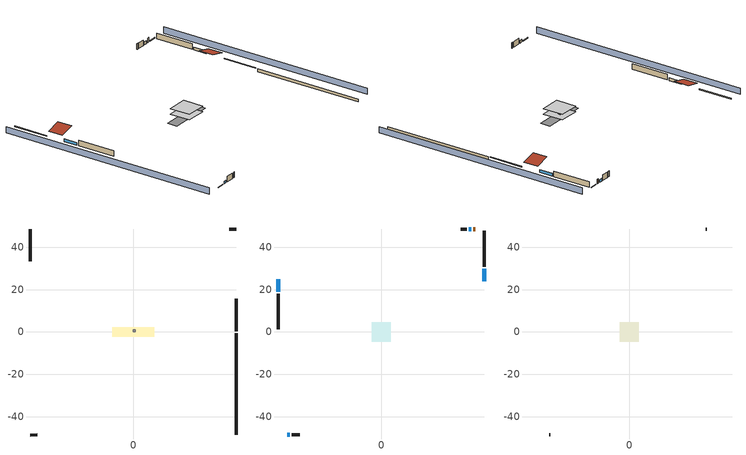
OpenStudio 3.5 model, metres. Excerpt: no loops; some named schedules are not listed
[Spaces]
air source heat pump airloop ret air space
 floor adiabatic (AdiabaticConst): 0,0 0,1 1,1 1,0 z0
 wall adiabatic (AdiabaticConst): 0,0 1,0 1,1 0,1 0,0 z0:1
 ceiling adiabatic (AdiabaticConst): 1,0 1,1 0,1 0,0 z1
crawlspace - unvented 1
 floor foundation (Slab1 construction): -9.91,-2.13 -9.91,2.13 9.91,2.13 9.91,-2.13 z-0.91
 wall outside (RimJoist4 construction): -48.73,-48.73 -45.44,-48.73 z0.3:0.61
 wall outside (RimJoist3 construction): -48.73,48.73 -48.73,33.46 z0.3:0.61
 wall outside (RimJoist2 construction): 48.73,48.73 45.44,48.73 z0.3:0.61
 wall outside (RimJoist1 construction): 48.73,0.36 48.73,15.63 z0.3:0.61
 wall foundation (FoundationWall1 construction): 48.73,-48.73 48.73,-0.57 z-0.91:0.3
living space 1
 floor to crawlspace - unvented 1 (Floor1 construction): -4.6,-4.6 -4.6,4.6 4.6,4.6 4.6,-4.6 z0.3
 wall outside (AdiabaticWallConstruction 1): 44.51,48.73 43.6,48.73 z0.3:2.34
 wall outside (AdiabaticWallConstruction): -44.51,-48.73 -43.23,-48.73 / -48.73,25 -48.73,19.06 / 42.67,48.73 41.39,48.73 / 48.73,24.09 48.73,30.03 z0.3:1.52
 wall outside (Wall4 construction): -42.3,-48.73 -38.67,-48.73 z0.3:2.74
 wall outside (Wall3 construction): -48.73,18.13 -48.73,1.29 z0.3:2.74
 wall outside (Wall2 construction): 40.46,48.73 37.59,48.73 z0.3:2.74
 wall outside (Wall1 construction): 48.73,30.96 48.73,47.8 z0.3:2.74
 window (WindowConstruction 3): -44.51,-48.73 -43.23,-48.73 z0.3:1.52
 window (WindowConstruction 2): -48.73,25 -48.73,19.06 z0.3:1.52
 window (WindowConstruction 1): 42.67,48.73 41.39,48.73 z0.3:1.52
 window (WindowConstruction): 48.73,24.09 48.73,30.03 z0.3:1.52
 door (Door): 44.51,48.73 43.6,48.73 z0.3:2.34
attic - vented 1
 floor to living space 1 (Floor2 construction Reversed): -4.6,-4.6 -4.6,4.6 4.6,4.6 4.6,-4.6 z2.74
 wall outside (Wall6 construction): -37.75,-48.73 -37.28,-48.73 z0.3:2.74
 wall outside (Wall5 construction): 36.66,48.73 36.2,48.73 z0.3:2.74
 roof outside (Roof2 construction): 48.73,23.16,2.74 42.33,23.16,4.34 42.33,16.56,4.34 48.73,16.56,2.74
 roof outside (Roof1 construction): -48.73,25.93,2.74 -42.33,25.93,4.34 -42.33,32.53,4.34 -48.73,32.53,2.74
shading: -54.82,48.73 -54.82,-48.73 / 54.82,-48.73 54.82,48.73 z0:2.74; -44.51,-48.73 -43.23,-48.73 / -48.73,25 -48.73,19.06 / 42.67,48.73 41.39,48.73 / 48.73,24.09 48.73,30.03 z0.3:1.52
[Building]
Building 1: Nominal Floor to Floor Height {m}=8; Standards Number of Stories=1; Standards Number of Above Ground Stories=1; Standards Building Type=Residential; Standards Number of Living Units=1
[Site:WaterMainsTemperature]
Calculation Method=Schedule; Temperature Schedule=mains temperature schedule
[Site:GroundTemperature:Deep]
9.76078, 9.76078, 9.76078, 9.76078, 9.76078, 9.76078, 9.76078, 9.76078, 9.76078, 9.76078, 9.76078, 9.76078
[Site:GroundTemperature:Shallow]
5.66255, 3.918, 3.77829, 4.60617, 7.92964, 11.2376, 14.1055, 15.9222, 16.0765, 14.5989, 11.8042, 8.59771
[Site]
Denver Centennial  Golden   Nr_CO_USA: Latitude {deg}=39.74; Longitude {deg}=-105.18; Time Zone {hr}=-7; Elevation {m}=1829; Terrain=Suburbs
[Construction]
AdiabaticConst: Adiabatic
furniture construction living space 1: furniture material living space 1
PartitionWallConstruction: gypsum board, wall stud and cavity 3, gypsum board
AdiabaticWallConstruction 1: wood siding 1, wall rigid ins, wall stud and cavity 2, gypsum board
Door: door material
AdiabaticWallConstruction: wood siding, wall rigid ins, wall stud and cavity 2, gypsum board
WindowConstruction 3; WindowConstruction 2; WindowConstruction 1; WindowConstruction: WindowMaterial
Slab1 construction: soil 0.5 in.
FoundationWall1 construction: concrete 8.0 in.
Floor2 construction Reversed: gypsum board, ceiling stud and cavity, ceiling loosefill ins
Floor1 construction: floor stud and cavity, osb sheathing 0.75 in., floor covering
RimJoist4 construction; RimJoist3 construction; RimJoist2 construction; RimJoist1 construction: vinyl siding, rim joist rigid ins, osb sheathing 2.0 in., rim joist stud and cavity
Wall6 construction; Wall5 construction: vinyl siding, osb sheathing 0.5 in. 1, wall stud and cavity 1
Wall4 construction; Wall3 construction; Wall2 construction; Wall1 construction: vinyl siding, osb sheathing 0.5 in. 1, wall stud and cavity, gypsum board
Roof2 construction; Roof1 construction: asphalt or fiberglass shingles, roof rigid ins, osb sheathing 0.5 in.
[Material:NoMass]
Adiabatic: Roughness=Rough; Thermal Resistance {m2-K/W}=176.1
[Material] Roughness=Rough
Name | Thickness {m} | Conductivity {W/m-K} | Density {kg/m3} | Specific Heat {J/kg-K} | Thermal Absorptance | Solar Absorptance | Visible Absorptance
furniture material living space 1 | 0.1524 | 0.115458 | 640.8 | 1214.23 | 0.9 | 0.6 | 0.6
wall stud and cavity 3 | 0.0889 | 0.391764 | 83.0341 | 1211.67 | 0.9 | 0.7 | 0.7
wood siding 1; wood siding | 0.0254 | 0.102417 | 544.68 | 1172.36
door material | 0.04445 | 0.20984 | 512.64 | 1214.23 | 0.9 | 0.7 | 0.7
wall stud and cavity 2 | 0.0889 | 0.380278 | 52.3479 | 1209.89 | 0.9 | 0.7 | 0.7
wall rigid ins | 0.512978 | 0.029427 | 32.04 | 1214.23 | 0.9 | 0.7 | 0.7
soil 0.5 in. | 0.0127 | 1.731 | 1842.3 | 418.7 | 0.9 | 0.7 | 0.7
concrete 8.0 in. | 0.2032 | 1.803125 | 2242.8 | 837.4 | 0.9 | 0.7 | 0.7
interior vertical ins | 0.113995 | 0.029427 | 32.04 | 1214.23
ceiling stud and cavity | 0.1397 | 0.0923062 | 65.682 | 1177.47 | 0.9 | 0.7 | 0.7
ceiling loosefill ins | 0.0846667 | 0.0480833 | 16.02 | 1046.75 | 0.9 | 0.7 | 0.7
floor covering | 0.0127 | 0.0433444 | 54.468 | 1339.84 | 0.9 | 0.6 | 0.6
osb sheathing 0.75 in. | 0.01905 | 0.115458 | 512.64 | 1214.23 | 0.9 | 0.7 | 0.7
floor stud and cavity | 0.1397 | 0.27731 | 92.3553 | 1139.71 | 0.9 | 0.7 | 0.7
rim joist stud and cavity | 0.0508 | 0.0312588 | 125.044 | 1163.47 | 0.9 | 0.6 | 0.6
osb sheathing 2.0 in. | 0.0508 | 0.115458 | 512.64 | 1214.23 | 0.9 | 0.7 | 0.7
rim joist rigid ins | 0.051816 | 0.029427 | 32.04 | 1214.23 | 0.9 | 0.7 | 0.7
wall stud and cavity 1 | 0.1397 | 1.53317 | 139.0536 | 1170.24 | 0.9 | 0.6 | 0.6
gypsum board | 0.0127 | 0.160291 | 801 | 837.4 | 0.9 | 0.6 | 0.6
wall stud and cavity | 0.1397 | 0.0946239 | 139.0536 | 1170.24 | 0.9 | 0.7 | 0.7
osb sheathing 0.5 in. 1 | 0.0127 | 0.115458 | 512.64 | 1214.23 | 0.9 | 0.7 | 0.7
vinyl siding | 0.009525 | 0.089435 | 177.822 | 1046.75 | 0.9 | 0.75 | 0.75
osb sheathing 0.5 in. | 0.0127 | 0.115458 | 512.64 | 1214.23 | 0.9 | 0.6 | 0.6
roof rigid ins | 0.00226973 | 0.029427 | 32.04 | 1214.23 | 0.9 | 0.7 | 0.7
asphalt or fiberglass shingles | 0.00635 | 0.162714 | 1121.4 | 1465.45 | 0.91 | 0.85 | 0.85
[WindowMaterial:SimpleGlazingSystem]
WindowMaterial: U-Factor {W/m2-K}=2.15764; Solar Heat Gain Coefficient=0.44
[SpaceType]
Name | Standards Building Type | Standards Space Type
Space Type 4 | Single-Family Detached | living space 1
Space Type 3 |  | attic - vented 1
Space Type 2 |  | crawlspace - unvented 1
Space Type 1 |  | air source heat pump airloop ret air space
[EnergyManagementSystem:ProgramCallingManager]
total_loads_program calling manager: EndOfZoneTimestepAfterZoneReporting; total_loads_program
unmet_hours_program calling manager: EndOfZoneTimestepBeforeZoneReporting; unmet_hours_program
infil_program calling manager: BeginZoneTimestepAfterInitHeatBalance; infil_program
natural_vent_program calling manager: BeginZoneTimestepAfterInitHeatBalance; natural_vent_program
air_source_heat_pump_airloop_0_duct_program calling manager: EndOfSystemTimestepAfterHVACReporting; air_source_heat_pump_airloop_0_duct_program
water heater EC_adj ProgramManager: EndOfSystemTimestepBeforeHVACReporting; water_heater_EC_adj
air source heat pump supply fan disaggregate program calling manager: EndOfSystemTimestepBeforeHVACReporting; air_source_heat_pump_supply_fan_disaggregate_program
fixedwindow_view_factor_to_ground_program calling manager: BeginZoneTimestepAfterInitHeatBalance; fixedwindow_view_factor_to_ground_program
Emissions Calc Prgm: EndOfSystemTimestepBeforeHVACReporting; Emissions_Calc_Prgm
[EnergyManagementSystem:Sensor]
Name | Output Variable or Output Meter | Output Variable or Output Meter Index Key
clg_load_tot | Cooling:EnergyTransfer
htg_load_tot | Heating:EnergyTransfer
clg_load_liv | Cooling:EnergyTransfer:Zone:LIVING SPACE
htg_load_liv | Heating:EnergyTransfer:Zone:LIVING SPACE
clothes_dryer_exhaust_0_sch_s | Schedule Value | clothes dryer 1
clg_sp_s | Schedule Value | cooling setpoint
htg_sp_s | Schedule Value | heating setpoint
air_source_heat_pump_airloop_0_DZ_W_s | Zone Mean Air Humidity Ratio | crawlspace - unvented
air_source_heat_pump_airloop_0_DZ_T_s | Zone Air Temperature | crawlspace - unvented
air_source_heat_pump_airloop_Ra_W_s | System Node Humidity Ratio | Node 9
air_source_heat_pump_airloop_RA_T_s | System Node Temperature | Node 9
air_source_heat_pump_airloop_AH_Wout_s | System Node Humidity Ratio | Node 6
air_source_heat_pump_airloop_AH_Tout_s | System Node Temperature | Node 6
air_source_heat_pump_airloop_AH_VFR_s | System Node Current Density Volume Flow Rate | Node 6
air_source_heat_pump_airloop_AH_MFR_s | System Node Mass Flow Rate | Node 6
air_source_heat_pump_airloop_Fan_RTF_s_7 | Fan Runtime Fraction Speed 8 | air source heat pump supply fan
air_source_heat_pump_airloop_Fan_RTF_s_6 | Fan Runtime Fraction Speed 7 | air source heat pump supply fan
air_source_heat_pump_airloop_Fan_RTF_s_5 | Fan Runtime Fraction Speed 6 | air source heat pump supply fan
air_source_heat_pump_airloop_Fan_RTF_s_4 | Fan Runtime Fraction Speed 5 | air source heat pump supply fan
air_source_heat_pump_airloop_Fan_RTF_s_3 | Fan Runtime Fraction Speed 4 | air source heat pump supply fan
air_source_heat_pump_airloop_Fan_RTF_s_2 | Fan Runtime Fraction Speed 3 | air source heat pump supply fan
air_source_heat_pump_airloop_Fan_RTF_s_1 | Fan Runtime Fraction Speed 2 | air source heat pump supply fan
air_source_heat_pump_airloop_Fan_RTF_s | Fan Runtime Fraction Speed 1 | air source heat pump supply fan
site_vw_s | Site Wind Speed
out_wt_s | Site Outdoor Air Humidity Ratio
out_pb_s | Site Outdoor Air Barometric Pressure
air_source_heat_pump_supply_fan_s | Fan Electricity Energy | air source heat pump supply fan
fixedwindow_shading_coefficient | Schedule Value | trans schedule winter=0.7 summer=0.7
cool_season | Schedule Value | cooling season schedule
natural_vent_avail_s | Schedule Value | natural vent avail schedule
Fut_Sen | Schedule Value | RMPAc 2030 Future Hourly Emissions Sch
His_Sen | Schedule Value | Rocky Mountains 2019 Historical Hourly Emissions Sch
Ele_Sen | Facility Total Purchased Electricity Energy | Whole Building
[EnergyManagementSystem:Program]
unmet_hours_program: Set htg_unmet_hours = 0; Set clg_unmet_hours = 0; If (DayOfYear >= 1) && (DayOfYear <= 365); Set htg_unmet_hours = htg_unmet_hours + zone_htg_unmet_s; EndIf; If (DayOfYear >= 1) && (DayOfYear <= 365); Set clg_unmet_hours = clg_unmet_hours + zone_clg_unmet_s; EndIf
infil_program: Set p_m = 0.14; Set p_s = 0.22; Set s_m = 270; Set s_s = 370; Set z_m = 9.99744; Set z_s = 2.4384; Set f_t = (((s_m/z_m)^p_m)*((z_s/s_s)^p_s)); Set Tdiff = airflow_tin_s-airflow_tt_s; Set dT = @Abs Tdiff; Set c = 0.0642; Set Cs = 0.0498; Set Cw = 0.143; Set n = 0.65; Set sft = (f_t*0.5); Set temp1 = ((c*Cw)*((sft*site_vw_s)^(2*n)))^2; Set Qinf = (((c*Cs*(dT^n))^2)+temp1)^0.5; Set Qinf = (@Max Qinf 0); Set mech_vent_house_fan_sensible_load_equip_act = 0.0; Set mech_vent_house_fan_latent_load_equip_act = 0.0; Set OASupInPb = out_pb_s; Set OASupInTemp = airflow_tt_s; Set OASupInW = out_wt_s; Set OASupRho = (@RhoAirFnPbTdbW OASupInPb OASupInTemp OASupInW); Set OASupCp = (@CpAirFnW OASupInW); Set OASupInEnth = (@HFnTdbW OASupInTemp OASupInW); Set ZoneTemp = airflow_tin_s; Set ZoneW = airflow_win_s; Set ZoneCp = (@CpAirFnW ZoneW); Set ZoneAirEnth = (@HFnTdbW ZoneTemp ZoneW); Set mech_vent_house_fan_cfis_act = 0.0; Set QWHV_cfis_sup = 0.0; Set QWHV_cfis_suppl_sup = 0.0; Set QWHV_cfis_suppl_exh = 0.0; Set Qrange = 0; Set Qbath = 0; Set Qdryer = 0; Set Qdryer = Qdryer + 0.00383 * clothes_dryer_exhaust_0_sch_s; Set QWHV_sup = 0.0; Set QWHV_exh = 0.0; Set Qexhaust = Qrange + Qbath + Qdryer + QWHV_exh + QWHV_cfis_suppl_exh; Set Qsupply = QWHV_sup + QWHV_cfis_sup + QWHV_cfis_suppl_sup; Set Qfan = (@Max Qexhaust Qsupply); If Qfan > 0; Set Qavg = ((Qexhaust + Qsupply) / 2.0); If ((@Abs (Qexhaust - Qavg)) / Qavg) <= 0.1; Set phi = 1; Else; Set phi = (Qinf / (Qinf + Qfan)); EndIf; Set Qinf_adj = phi * Qinf; Else; Set Qinf_adj = Qinf; EndIf; Set infil_flow_act = Qinf_adj; Set Qload = Qfan; Set Effectiveness_Sens = 0.0; Set Effectiveness_Lat = 0.0; Set Fan_MFR = Qload * OASupRho; Set ZoneInEnth = OASupInEnth; Set ZoneInTemp = OASupInTemp; Set FanTotalToLv = Fan_MFR * (ZoneInEnth - ZoneAirEnth); Set FanSensToLv = Fan_MFR * ZoneCp * (ZoneInTemp - ZoneTemp); Set FanLatToLv = FanTotalToLv - FanSensToLv; Set mech_vent_house_fan_sensible_load_equip_act = mech_vent_house_fan_sensible_load_equip_act + FanSensToLv; Set mech_vent_house_fan_latent_load_equip_act = mech_vent_house_fan_latent_load_equip_act + FanLatToLv
total_loads_program: Set loads_htg_tot = 0; Set loads_clg_tot = 0; If htg_load_liv > 0; Set loads_htg_tot = htg_load_tot - clg_load_tot; ElseIf clg_load_liv > 0; Set loads_clg_tot = clg_load_tot - htg_load_tot; EndIf
natural_vent_program: Set Tin = airflow_tin_s; Set Tout = airflow_tt_s; Set Wout = out_wt_s; Set Pbar = out_pb_s; Set Phiout = (@RhFnTdbWPb Tout Wout Pbar); Set MaxHR = 0.0115; Set MaxRH = 0.7; Set Tnvsp = (htg_sp_s + clg_sp_s) / 2; Set NVavail = natural_vent_avail_s; Set ClgSsnAvail = cool_season; Set natural_vent_flow_act = 0; Set whole_house_fan_flow_act = 0; Set whole_house_fan_mix_act = 0; Set whole_house_fan_act = 0; If (Wout < MaxHR) && (Phiout < MaxRH) && (Tin > Tout) && (Tin > Tnvsp) && (ClgSsnAvail > 0); Set WHF_Flow = 0; Set Adj = (Tin-Tnvsp)/(Tin-Tout); Set Adj = (@Min Adj 1); Set Adj = (@Max Adj 0); If (WHF_Flow > 0); Set whole_house_fan_flow_act = WHF_Flow*Adj; Set whole_house_fan_mix_act = WHF_Flow*Adj; Set WHF_W = 0; Set whole_house_fan_act = WHF_W*Adj; ElseIf (NVavail > 0); Set NVArea = 7079.5015054848; Set Cs = 8.963020389461627e-05; Set Cw = 6.158219665777789e-05; Set Tdiff = Tin-Tout; Set dT = (@Abs Tdiff); Set Vwind = site_vw_s; Set SGNV = NVArea*Adj*((((Cs*dT)+(Cw*(Vwind^2)))^0.5)/1000); Set MaxNV = 1.1452591288320002; Set natural_vent_flow_act = (@Min SGNV MaxNV); EndIf; EndIf
[OtherEquipment]
Name | Other Equipment Definition | Space or SpaceType | Schedule | Fuel Type
mech vent house fan latent load equip | mech vent house fan latent load equip | living space 1 | Always On Discrete | None
mech vent house fan sensible load equip | mech vent house fan sensible load equip | living space 1 | Always On Discrete | None
air_source_heat_pump_airloop_0_SupLatLkToDZ equip | air_source_heat_pump_airloop_0_SupLatLkToDZ equip | crawlspace - unvented 1 | Always On Discrete | None
air_source_heat_pump_airloop_0_SupSensLkToDZ equip | air_source_heat_pump_airloop_0_SupSensLkToDZ equip | crawlspace - unvented 1 | Always On Discrete | None
air_source_heat_pump_airloop_0_RetCondToDZ equip | air_source_heat_pump_airloop_0_RetCondToDZ equip | crawlspace - unvented 1 | Always On Discrete | None
air_source_heat_pump_airloop_0_SupCondToDZ equip | air_source_heat_pump_airloop_0_SupCondToDZ equip | crawlspace - unvented 1 | Always On Discrete | None
air_source_heat_pump_airloop_0_RetLatLkToRP equip | air_source_heat_pump_airloop_0_RetLatLkToRP equip | air source heat pump airloop ret air space | Always On Discrete | None
air_source_heat_pump_airloop_0_RetSensLkToRP equip | air_source_heat_pump_airloop_0_RetSensLkToRP equip | air source heat pump airloop ret air space | Always On Discrete | None
air_source_heat_pump_airloop_0_RetCondToRP equip | air_source_heat_pump_airloop_0_RetCondToRP equip | air source heat pump airloop ret air space | Always On Discrete | None
air_source_heat_pump_airloop_0_SupCondToLv equip | air_source_heat_pump_airloop_0_SupCondToLv equip | living space 1 | Always On Discrete | None
air_source_heat_pump_airloop_0_SupLatLkToLv equip | air_source_heat_pump_airloop_0_SupLatLkToLv equip | living space 1 | Always On Discrete | None
air_source_heat_pump_airloop_0_SupSensLkToLv equip | air_source_heat_pump_airloop_0_SupSensLkToLv equip | living space 1 | Always On Discrete | None
water latent | water latent | living space 1 | dhw fixtures | None
water sensible | water sensible | living space 1 | dhw fixtures | None
water heater EC adjustment | water heater EC adjustment | living space 1 | Always On Discrete | Electricity
[OtherEquipment:Definition] Design Level Calculation Method=EquipmentLevel
Name | Design Level {W} | Fraction Latent | Fraction Radiant | Fraction Lost
mech vent house fan latent load equip; air_source_heat_pump_airloop_0_SupLatLkToDZ equip; air_source_heat_pump_airloop_0_RetLatLkToRP equip; air_source_heat_pump_airloop_0_SupLatLkToLv equip | 0 | 1 | 0 | 0
mech vent house fan sensible load equip; air_source_heat_pump_airloop_0_SupSensLkToDZ equip; air_source_heat_pump_airloop_0_RetCondToDZ equip; air_source_heat_pump_airloop_0_SupCondToDZ equip; air_source_heat_pump_airloop_0_RetSensLkToRP equip; air_source_heat_pump_airloop_0_RetCondToRP equip; air_source_heat_pump_airloop_0_SupCondToLv equip; air_source_heat_pump_airloop_0_SupSensLkToLv equip | 0 | 0 | 0 | 0
water latent | 94.6265 | 1 | 0 | 0
water sensible | -93.2584 | 0 | 0.6 | 0
water heater EC adjustment | 0.01 | 0 | 0 | 1
[SpaceInfiltration:DesignFlowRate] Schedule=Always On Discrete
Name | Space or SpaceType | Design Flow Rate Calculation Method | Design Flow Rate {m3/s} | Air Changes per Hour {1/hr} | Constant Term Coefficient | Temperature Term Coefficient | Velocity Term Coefficient | Velocity Squared Term Coefficient
infil flow; whole house fan flow; natural vent flow | living space 1 | Flow/Space | 0
infil|crawlspace - unvented 1 | crawlspace - unvented 1 | AirChanges/Hour |  | 0.1 | 1 | 0 | 0 | 0
[ElectricEquipment] Space or SpaceType=living space 1
Name | Electric Equipment Definition | Schedule
mech vent house fan cfis | mech vent house fan cfis | Always On Discrete
mech vent house fan | mech vent house fan | Always On Discrete
whole house fan | whole house fan | Always On Discrete
misc tv | misc tv | misc tv schedule
misc plug loads | misc plug loads | misc plug loads schedule
cooking range | cooking range | cooking range
fridge | fridge | fridge
dishwasher | dishwasher | dishwasher
clothes washer | clothes washer | clothes washer
clothes dryer | clothes dryer | clothes dryer
[ElectricEquipment:Definition] Design Level Calculation Method=EquipmentLevel
Name | Design Level {W} | Fraction Latent | Fraction Radiant | Fraction Lost
mech vent house fan cfis | 0 | 0 | 0 | 0
mech vent house fan; whole house fan | 0 | 0 | 0 | 1
misc tv | 120.832 | 0 | 0.6 | 0
cooking range | 211.846 | 0.08 | 0.432 | 0.2
fridge | 80.9862 | 0 | 0.6 | 0
dishwasher | 34.5637 | 0.3 | 0.18 | 0.4
clothes dryer | 137.886 | 0.015 | 0.081 | 0.85
clothes washer | 10.7884 | 0.03 | 0.162 | 0.7
misc plug loads | 151.286 | 0.045 | 0.513 | 0.1
[SpaceInfiltration:EffectiveLeakageArea]
infil|attic - vented 1: Space or SpaceType=attic - vented 1; Schedule=Always On Discrete; Effective Air Leakage Area {cm2}=2815.24; Stack Coefficient=0.000280716; Wind Coefficient=3.14547e-05
[ZoneMixing] Schedule=Always On Continuous; Design Flow Rate Calculation Method=Flow/Zone; Design Flow Rate {m3/s}=0
Name | Zone or Space | Source Zone or Space
whole house fan mix | attic - vented | living space
air_source_heat_pump_airloop_0_ZoneMixLvToDZ mix | crawlspace - unvented | living space
air_source_heat_pump_airloop_0_ZoneMixDZToLv mix | living space | crawlspace - unvented
[Space]
Name | Space Type | Thermal Zone
air source heat pump airloop ret air space | Space Type 1 | air source heat pump airloop ret air zone
crawlspace - unvented 1 | Space Type 2 | crawlspace - unvented
attic - vented 1 | Space Type 3 | attic - vented
living space 1 | Space Type 4 | living space
[ThermalZone] Use Ideal Air Loads=No
Name | Volume {m3} | Thermostat
air source heat pump airloop ret air zone | 1
crawlspace - unvented | 103.073
attic - vented | 31.4218
living space | 206.147 | living space temperature setpoint
[Exterior:Lights]
exterior lighting: Exterior Lights Definition=exterior lighting; Schedule=exterior lighting schedule
[Exterior:Lights:Definition]
exterior lighting: Design Level {W}=5.56413
[Lights]
interior lighting: Lights Definition=interior lighting; Space or SpaceType=living space 1; Schedule=interior lighting schedule; Fraction Replaceable=1
[Lights:Definition]
interior lighting: Design Level Calculation Method=LightingLevel; Lighting Level {W}=112.272; Fraction Radiant=0.6; Fraction Visible=0.2; Return Air Fraction=0
[WaterUse:Equipment:Definition]
Name | Peak Flow Rate {m3/s} | Target Temperature Schedule
dishwasher | 3.88376e-07
clothes washer | 2.58305e-07
dhw fixtures | 6.27204e-06 | mixed water temperature schedule
[People]
occupants: People Definition=occupants; Space or SpaceType=living space 1; Number of People Schedule=occupants schedule; Activity Level Schedule=occupants activity schedule; Multiplier=1
[People:Definition]
occupants: Number of People Calculation Method=People; Number of People {people}=3; Fraction Radiant=0.314171; Sensible Heat Fraction=0.56303; Carbon Dioxide Generation Rate {m3/s-W}=0; Enable ASHRAE 55 Comfort Warnings=No; Mean Radiant Temperature Calculation Type=ZoneAveraged
[InternalMass] Space or SpaceType=living space 1; Multiplier=1
Name | Internal Mass Definition
furniture mass living space 1 | furniture mass living space 1
partition wall mass | partition wall mass
[InternalMass:Definition] Design Level Calculation Method=SurfaceArea
Name | Construction | Surface Area {m2}
furniture mass living space 1 | furniture construction living space 1 | 33.8167
partition wall mass | PartitionWallConstruction | 84.5418
[SurfaceProperty:ExposedFoundationPerimeter]
Slab1: Exposed Perimeter Calculation Method=TotalExposedPerimeter; Total Exposed Perimeter {m}=48.1584
[Foundation:Kiva:Settings]
Soil Conductivity {W/m-K}=1.731; Soil Density {kg/m3}=1842.3; Soil Specific Heat {J/kg-K}=418.7; Ground Solar Absorptivity=0.9; Ground Thermal Absorptivity=0.9; Ground Surface Roughness {m}=0.03; Far-Field Width {m}=40; Deep-Ground Boundary Condition=ZeroFlux; Deep-Ground Depth {m}=40; Minimum Cell Dimension {m}=0.2; Maximum Cell Growth Coefficient=3; Simulation Timestep=Timestep
[Foundation:Kiva]
Foundation Kiva 1: Initial Indoor Air Temperature {C}=4.20774; Wall Height Above Grade {m}=0.3048; Wall Depth Below Slab {m}=0.2032; Custom Block Material Name 1=interior vertical ins; Custom Block Depth 1 {m}=1.2192; Custom Block X Position 1 {m}=-0.113995; Custom Block Z Position 1 {m}=0
[ThermostatSetpoint:DualSetpoint]
living space temperature setpoint: Heating Setpoint Temperature Schedule=heating setpoint; Cooling Setpoint Temperature Schedule=cooling setpoint
